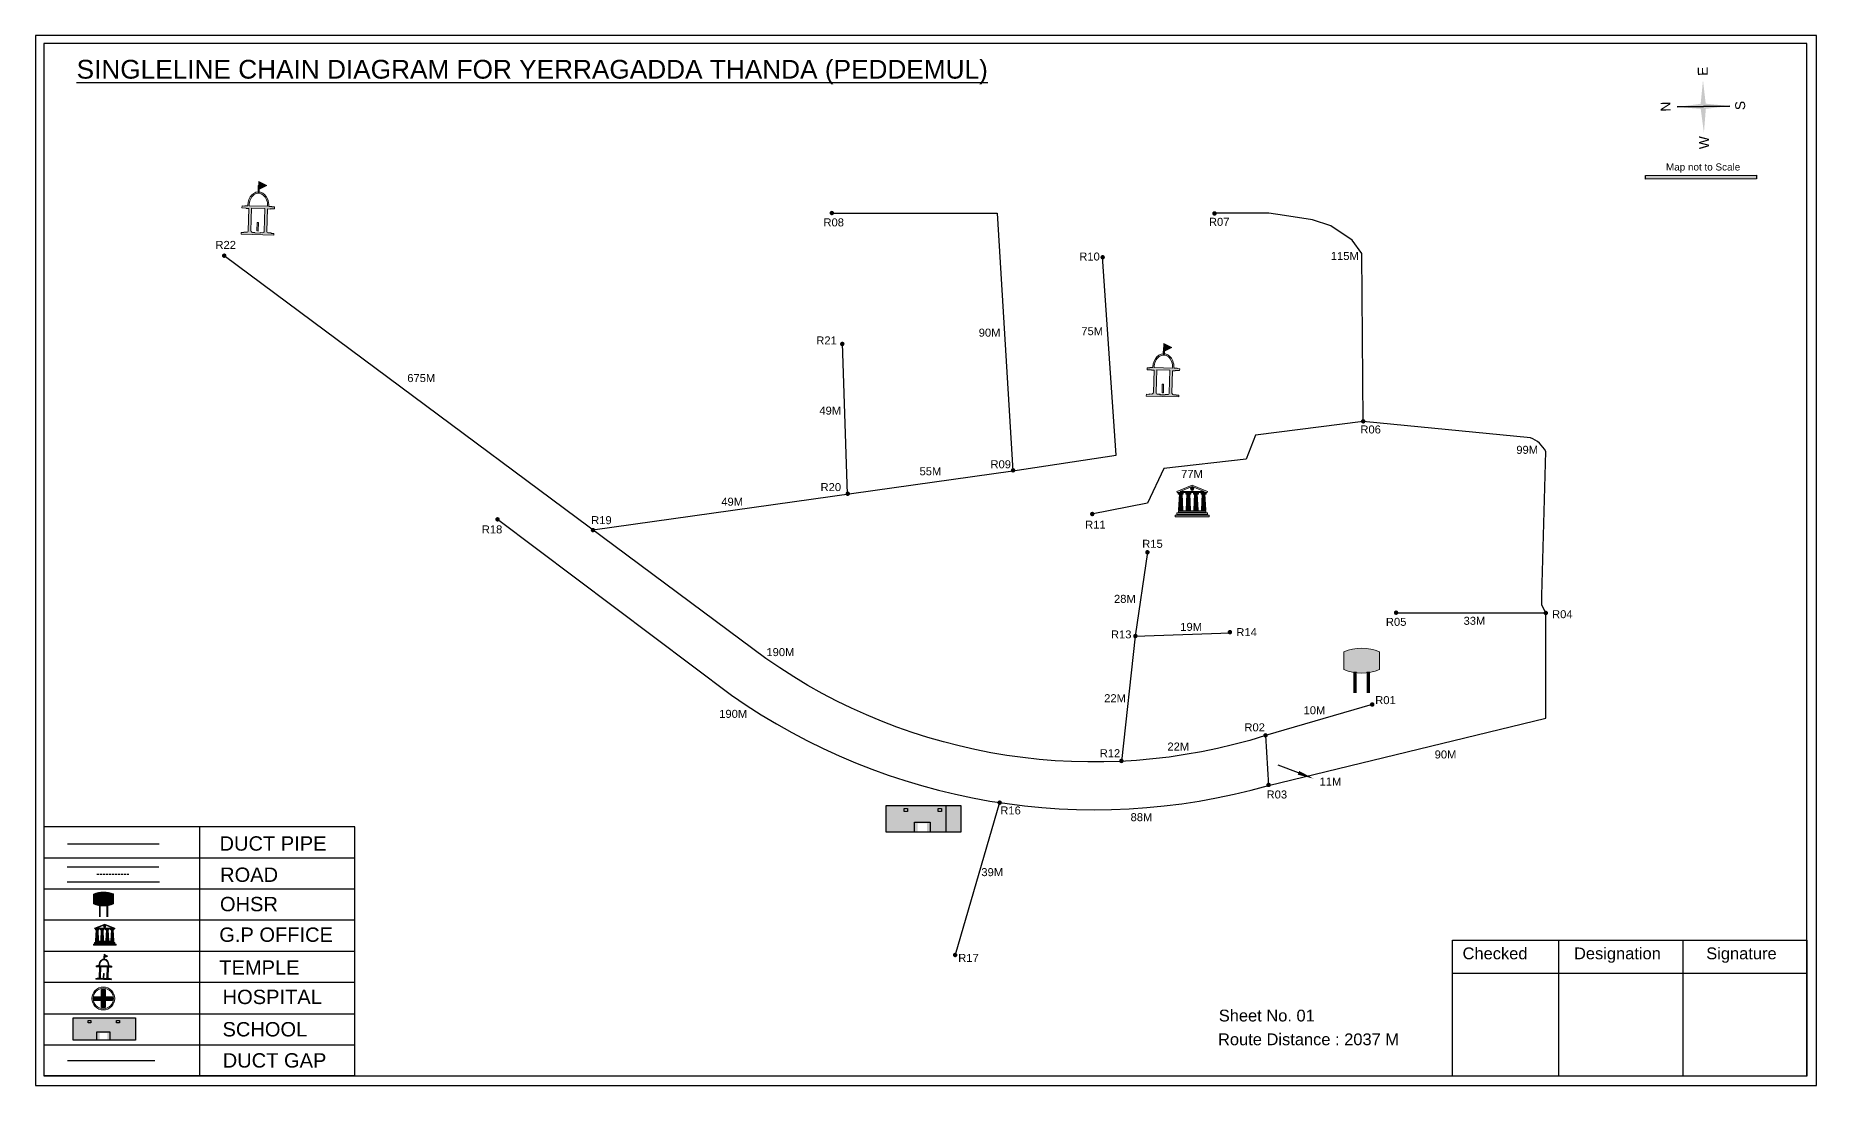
# Model space of a CAD drawing. Header units: inches. Extents: x 105 to 4124, y -559 to 3229.
# Drawn here: x 105 to 995, y 1856 to 2381 of the extents above; entities that cross this region are included whole.
import ezdxf

# ---------------------------------------------------------------- set-up
doc = ezdxf.new("R2010")
doc.units = ezdxf.units.IN
doc.header["$MEASUREMENT"] = 0
doc.linetypes.add('DASHEDX2', pattern=[1.5, 1, -0.5])
doc.layers.add('LANDMARK', color=7, linetype='Continuous')
doc.layers.add('OHT', color=7, linetype='Continuous')
doc.styles.get("Standard").update_dxf_attribs({"font": 'arial.ttf'})

# ---------------------------------------------------------------- blocks, each defined once
blk = doc.blocks.new('OHT')
at = {"linetype": 'Continuous', "lineweight": 0, "true_color": 0x0ffffc}
blk.add_hatch(color=4, dxfattribs=at).paths.add_polyline_path([(0.012, 1), (0, 1, 0.101323), (-0.4, 0.916), (-0.4, 0.525, 0.194075), (0.399, 0.521), (0.399, 0.921, 0.097877)])
at = {"color": 4, "linetype": 'Continuous', "lineweight": 0, "true_color": 0x0ffffc, "flags": 128}
for points in [[(-0.4, 0.525), (-0.4, 0.916)], [(0.399, 0.521), (0.399, 0.921)]]:
    blk.add_lwpolyline(points, dxfattribs=at)
at = {"color": 4, "linetype": 'Continuous', "lineweight": 0, "true_color": 0x0ffffc, "const_width": 0.075, "flags": 128}
for points in [[(-0.15, 0), (-0.15, 0.475)], [(0.15, 0), (0.15, 0.473)]]:
    blk.add_lwpolyline(points, dxfattribs=at)
at = {"color": 4, "linetype": 'Continuous', "lineweight": 0, "true_color": 0x0ffffc}
for centre, radius, start, end in [((0.006, -0.019), 1.019, 67.3109, 113.4711), ((0.004, 1.513), 1.068, 247.7682, 291.7007)]:
    blk.add_arc(centre, radius, start, end, dxfattribs=at)
blk = doc.blocks.new('Government_Office')
at = {"linetype": 'Continuous', "lineweight": 0, "true_color": 0xff0000}
h = blk.add_hatch(color=1, dxfattribs=at)
h.paths.add_polyline_path([(0.44, 0.72), (0.45, 0.75), (0, 0.93), (-0.45, 0.75), (-0.44, 0.72)])
h.paths.add_polyline_path([(0.355, 0.75), (-0.355, 0.75), (0, 0.9)], flags=16)
h.paths.add_polyline_path([(0, 0.778, -1), (0, 0.872, -1)], flags=0)
h = blk.add_hatch(color=1, dxfattribs=at)
edge = h.paths.add_edge_path()
edge.add_line((-0.27, 0.195), (-0.295, 0.675))
edge.add_line((-0.295, 0.675), (-0.29, 0.675))
edge.add_arc((-0.278, 0.688), 0.0176, 225.304, 441.5659)
edge.add_line((-0.275, 0.705), (-0.395, 0.705))
edge.add_arc((-0.392, 0.688), 0.0176, 98.4341, 314.696)
edge.add_line((-0.38, 0.675), (-0.375, 0.675))
edge.add_line((-0.375, 0.675), (-0.4, 0.195))
edge.add_line((-0.4, 0.195), (-0.27, 0.195))
h = blk.add_hatch(color=1, dxfattribs=at)
edge = h.paths.add_edge_path()
edge.add_line((-0.047, 0.195), (-0.072, 0.675))
edge.add_line((-0.072, 0.675), (-0.067, 0.675))
edge.add_arc((-0.054, 0.688), 0.0176, 225.304, 441.5659)
edge.add_line((-0.052, 0.705), (-0.172, 0.705))
edge.add_arc((-0.169, 0.688), 0.0176, 98.4341, 314.696)
edge.add_line((-0.157, 0.675), (-0.152, 0.675))
edge.add_line((-0.152, 0.675), (-0.177, 0.195))
edge.add_line((-0.177, 0.195), (-0.047, 0.195))
h = blk.add_hatch(color=1, dxfattribs=at)
edge = h.paths.add_edge_path()
edge.add_arc((0, 0.825), 0.0467, 90, 270)
edge.add_arc((0, 0.825), 0.0467, 270, 450)
h = blk.add_hatch(color=1, dxfattribs=at)
edge = h.paths.add_edge_path()
edge.add_line((0.177, 0.195), (0.152, 0.675))
edge.add_line((0.152, 0.675), (0.157, 0.675))
edge.add_arc((0.169, 0.688), 0.0176, 225.304, 441.5659)
edge.add_line((0.172, 0.705), (0.052, 0.705))
edge.add_arc((0.054, 0.688), 0.0176, 98.4341, 314.696)
edge.add_line((0.067, 0.675), (0.072, 0.675))
edge.add_line((0.072, 0.675), (0.047, 0.195))
edge.add_line((0.047, 0.195), (0.177, 0.195))
h = blk.add_hatch(color=1, dxfattribs=at)
edge = h.paths.add_edge_path()
edge.add_line((0.4, 0.195), (0.375, 0.675))
edge.add_line((0.375, 0.675), (0.38, 0.675))
edge.add_arc((0.392, 0.688), 0.0176, 225.304, 441.5659)
edge.add_line((0.395, 0.705), (0.275, 0.705))
edge.add_arc((0.278, 0.688), 0.0176, 98.4341, 314.696)
edge.add_line((0.29, 0.675), (0.295, 0.675))
edge.add_line((0.295, 0.675), (0.27, 0.195))
edge.add_line((0.27, 0.195), (0.4, 0.195))
for points in [[(-0.5, 0.05), (0.5, 0.05), (0.5, 0), (-0.5, 0)], [(-0.45, 0.075), (-0.45, 0.12), (0.45, 0.12), (0.45, 0.075)], [(-0.4, 0.14), (-0.4, 0.18), (0.4, 0.18), (0.4, 0.14)]]:
    blk.add_hatch(color=1, dxfattribs=at).paths.add_polyline_path(points)
at = {"color": 1, "linetype": 'Continuous', "lineweight": 0, "true_color": 0xff0000, "flags": 128}
for points in [[(-0.45, 0.75), (-0.44, 0.72), (0.44, 0.72), (0.45, 0.75), (0, 0.93)], [(-0.355, 0.75), (0.355, 0.75), (0, 0.9)], [(-0.5, 0.05), (0.5, 0.05), (0.5, 0), (-0.5, 0)], [(-0.45, 0.075), (-0.45, 0.12), (0.45, 0.12), (0.45, 0.075)], [(-0.4, 0.14), (-0.4, 0.18), (0.4, 0.18), (0.4, 0.14)]]:
    blk.add_lwpolyline(points, close=True, dxfattribs=at)
for points in [[(-0.27, 0.195), (-0.295, 0.675), (-0.29, 0.675, 1.379694), (-0.275, 0.705), (-0.395, 0.705, 1.379694), (-0.38, 0.675), (-0.375, 0.675), (-0.4, 0.195)], [(-0.047, 0.195), (-0.072, 0.675), (-0.067, 0.675, 1.379694), (-0.052, 0.705), (-0.172, 0.705, 1.379694), (-0.157, 0.675), (-0.152, 0.675), (-0.177, 0.195)], [(0, 0.872, 1), (0, 0.778, 1)], [(0.177, 0.195), (0.152, 0.675), (0.157, 0.675, 1.379694), (0.172, 0.705), (0.052, 0.705, 1.379694), (0.067, 0.675), (0.072, 0.675), (0.047, 0.195)], [(0.4, 0.195), (0.375, 0.675), (0.38, 0.675, 1.379694), (0.395, 0.705), (0.275, 0.705, 1.379694), (0.29, 0.675), (0.295, 0.675), (0.27, 0.195)]]:
    blk.add_lwpolyline(points, format="xyb", close=True, dxfattribs=at)
blk = doc.blocks.new('Temple')
at = {"linetype": 'Continuous', "lineweight": 0, "true_color": 0xff0000}
h = blk.add_hatch(color=1, dxfattribs=at)
edge = h.paths.add_edge_path()
edge.add_line((0.175, 0.49), (0.225, 0.49))
edge.add_line((0.225, 0.49), (0.225, 0.497))
edge.add_line((0.225, 0.497), (0.307, 0.497))
edge.add_line((0.307, 0.497), (0.307, 0.533))
edge.add_line((0.307, 0.533), (0.257, 0.533))
edge.add_line((0.257, 0.533), (0.257, 0.54))
edge.add_line((0.257, 0.54), (0.2, 0.54))
edge.add_spline(control_points=[(0.2, 0.54), (0.2, 0.589), (0.19, 0.638), (0.142, 0.743), (0.092, 0.79), (0.027, 0.805), (0.02, 0.806), (0.012, 0.806)], knot_values=[4.712389, 4.712389, 4.712389, 4.712389, 5.278166, 5.278166, 6.117402, 6.117402, 6.223801, 6.223801, 6.223801, 6.223801], degree=3, periodic=0)
edge.add_line((0.012, 0.806), (0.012, 0.79))
edge.add_line((0.012, 0.79), (-0.012, 0.79))
edge.add_line((-0.012, 0.79), (-0.012, 0.806))
edge.add_spline(control_points=[(-0.012, 0.806), (-0.055, 0.802), (-0.096, 0.781), (-0.171, 0.699), (-0.197, 0.628), (-0.2, 0.55), (-0.2, 0.545), (-0.2, 0.54)], knot_values=[6.343965, 6.343965, 6.343965, 6.343965, 6.956638, 6.956638, 7.795874, 7.795874, 7.853982, 7.853982, 7.853982, 7.853982], degree=3, periodic=0)
edge.add_line((-0.2, 0.54), (-0.257, 0.54))
edge.add_line((-0.257, 0.54), (-0.257, 0.533))
edge.add_line((-0.257, 0.533), (-0.307, 0.533))
edge.add_line((-0.307, 0.533), (-0.307, 0.497))
edge.add_line((-0.307, 0.497), (-0.225, 0.497))
edge.add_line((-0.225, 0.497), (-0.225, 0.49))
edge.add_line((-0.225, 0.49), (-0.175, 0.49))
edge.add_line((-0.175, 0.49), (-0.175, 0.07))
edge.add_arc((-0.205, 0.07), 0.03, -90, 0, ccw=False)
edge.add_line((-0.205, 0.04), (-0.257, 0.04))
edge.add_line((-0.257, 0.04), (-0.257, 0.033))
edge.add_line((-0.257, 0.033), (-0.307, 0.033))
edge.add_line((-0.307, 0.033), (-0.307, 0))
edge.add_line((-0.307, 0), (0.307, 0))
edge.add_line((0.307, 0), (0.307, 0.033))
edge.add_line((0.307, 0.033), (0.257, 0.033))
edge.add_line((0.257, 0.033), (0.257, 0.04))
edge.add_line((0.257, 0.04), (0.205, 0.04))
edge.add_arc((0.205, 0.07), 0.03, 180, 270, ccw=False)
edge.add_line((0.175, 0.07), (0.175, 0.49))
h.paths.add_polyline_path([(0.125, 0.07, -0.414214), (0.095, 0.04), (0.05, 0.04), (0.05, 0.033), (-0.05, 0.033), (-0.05, 0.04), (-0.095, 0.04, -0.414214), (-0.125, 0.07), (-0.125, 0.497), (0.125, 0.497)], flags=16)
edge = h.paths.add_edge_path(flags=16)
edge.add_ellipse((0, 0.54), major_axis=(0, 0.242), ratio=0.722808, start_angle=270, end_angle=450, ccw=False)
edge.add_line((0.175, 0.54), (-0.175, 0.54))
h.paths.add_polyline_path([(0.012, 0.23), (0.012, 0.07), (-0.012, 0.07), (-0.012, 0.23)], flags=0)
h = blk.add_hatch(color=1, dxfattribs=at)
edge = h.paths.add_edge_path()
edge.add_line((0.012, 0.857), (0, 0.85))
edge.add_line((0, 0.85), (-0.003, 0.925))
edge.add_line((-0.003, 0.925), (-0.012, 0.925))
edge.add_line((-0.012, 0.925), (-0.012, 0.806))
edge.add_spline(control_points=[(-0.012, 0.806), (-0.004, 0.807), (0.004, 0.807), (0.012, 0.806)], knot_values=[6.223801, 6.223801, 6.223801, 6.223801, 6.343965, 6.343965, 6.343965, 6.343965], degree=3, periodic=0)
edge.add_line((0.012, 0.806), (0.012, 0.857))
h = blk.add_hatch(color=1, dxfattribs=at)
edge = h.paths.add_edge_path()
edge.add_line((0.012, 0.79), (0.012, 0.806))
edge.add_spline(control_points=[(0.012, 0.806), (0.004, 0.807), (-0.004, 0.807), (-0.012, 0.806)], knot_values=[6.223801, 6.223801, 6.223801, 6.223801, 6.343965, 6.343965, 6.343965, 6.343965], degree=3, periodic=0)
edge.add_line((-0.012, 0.806), (-0.012, 0.79))
edge.add_line((-0.012, 0.79), (0.012, 0.79))
at = {"linetype": 'Continuous', "lineweight": 0, "true_color": 0xe66000}
blk.add_hatch(color=32, dxfattribs=at).paths.add_polyline_path([(-0.006, 1), (0.147, 0.931), (0, 0.85)])
at = {"color": 1, "linetype": 'Continuous', "lineweight": 0, "true_color": 0xff0000, "flags": 128}
for points in [[(0.012, 0.925), (-0.012, 0.925), (-0.012, 0.79), (0.012, 0.79)], [(0.012, 0.23), (-0.012, 0.23), (-0.012, 0.07), (0.012, 0.07)]]:
    blk.add_lwpolyline(points, close=True, dxfattribs=at)
at = {"color": 32, "linetype": 'Continuous', "lineweight": 0, "true_color": 0xe66000, "flags": 128}
blk.add_lwpolyline([(-0.006, 1), (0.147, 0.931), (0, 0.85), (-0.006, 1)], dxfattribs=at)
at = {"color": 1, "linetype": 'Continuous', "lineweight": 0, "true_color": 0xff0000, "flags": 128}
blk.add_lwpolyline([(0.2, 0.54), (0.257, 0.54), (0.257, 0.533), (0.307, 0.533), (0.307, 0.497), (0.225, 0.497), (0.225, 0.49), (0.175, 0.49), (0.175, 0.07, 0.414214), (0.205, 0.04), (0.257, 0.04), (0.257, 0.033), (0.307, 0.033), (0.307, 0), (-0.307, 0), (-0.307, 0.033), (-0.257, 0.033), (-0.257, 0.04), (-0.205, 0.04, 0.414214), (-0.175, 0.07), (-0.175, 0.49), (-0.225, 0.49), (-0.225, 0.497), (-0.307, 0.497), (-0.307, 0.533), (-0.257, 0.533), (-0.257, 0.54), (-0.2, 0.54)], format="xyb", dxfattribs=at)
blk.add_lwpolyline([(-0.175, 0.54), (0.175, 0.54)], dxfattribs=at)
blk.add_lwpolyline([(0.125, 0.497), (0.125, 0.07, -0.414214), (0.095, 0.04), (0.05, 0.04), (0.05, 0.033), (-0.05, 0.033), (-0.05, 0.04), (-0.095, 0.04, -0.414214), (-0.125, 0.07), (-0.125, 0.497)], format="xyb", close=True, dxfattribs=at)
at = {"color": 1, "linetype": 'Continuous', "lineweight": 0, "true_color": 0xff0000}
blk.add_ellipse((0, 0.54), major_axis=(0, 0.242), ratio=0.722808, start_param=4.712389, end_param=7.853982, dxfattribs=at)
blk.add_open_spline([(0.2, 0.54), (0.2, 0.589), (0.19, 0.638), (0.142, 0.743), (0.092, 0.79), (-0.023, 0.816), (-0.085, 0.794), (-0.171, 0.699), (-0.197, 0.628), (-0.2, 0.55), (-0.2, 0.545), (-0.2, 0.54)], degree=3, knots=[4.712389, 4.712389, 4.712389, 4.712389, 5.278166, 5.278166, 6.117402, 6.117402, 6.956638, 6.956638, 7.795874, 7.795874, 7.853982, 7.853982, 7.853982, 7.853982], dxfattribs=at)
blk = doc.blocks.new('*U11')
at = {"color": 0, "linetype": 'DASHEDX2', "transparency": 16777216}
blk.add_line((-8.22, 0), (8.01, 0), dxfattribs=at)
blk = doc.blocks.new('Hospital')
at = {"linetype": 'Continuous', "lineweight": 0, "true_color": 0x000000}
h = blk.add_hatch(color=18, dxfattribs=at)
h.paths.add_polyline_path([(-0.5, 0, 1), (0.5, 0, 1)])
h.paths.add_polyline_path([(0.446, 0, -1), (-0.446, 0, -1)], flags=16)
at = {"linetype": 'Continuous', "true_color": 0xff0000}
blk.add_hatch(color=1, dxfattribs=at).paths.add_polyline_path([(-0.394, 0.08), (-0.08, 0.08), (-0.08, 0.394), (0.08, 0.394), (0.08, 0.08), (0.394, 0.08), (0.394, -0.08), (0.08, -0.08), (0.08, -0.394), (-0.08, -0.394), (-0.08, -0.08), (-0.394, -0.08)])
at = {"color": 1, "linetype": 'Continuous', "true_color": 0xff0000, "flags": 128}
blk.add_lwpolyline([(-0.394, 0.08), (-0.08, 0.08), (-0.08, 0.394), (0.08, 0.394), (0.08, 0.08), (0.394, 0.08), (0.394, -0.08), (0.08, -0.08), (0.08, -0.394), (-0.08, -0.394), (-0.08, -0.08), (-0.394, -0.08)], close=True, dxfattribs=at)
at = {"color": 18, "linetype": 'Continuous', "lineweight": 0, "true_color": 0x000000}
for radius in [0.5, 0.446]:
    blk.add_circle((0, 0), radius, dxfattribs=at)

msp = doc.modelspace()

# ---------------------------------------------------------------- hatches: boundary and pattern name
at = {"true_color": 0x0093dd}
h = msp.add_hatch(color=142, dxfattribs=at)
h.dxf.hatch_style = 1
h.paths.add_polyline_path([(909.96, 2310.68), (909.97, 2308.84), (965.47, 2308.96), (965.47, 2310.81)])
at = {"ltscale": 0.5}
h = msp.add_hatch(color=5, dxfattribs=at)
h.dxf.hatch_style = 1
h.paths.add_polyline_path([(504.32, 2291.93, 1), (502.08, 2291.93, 1)])
h = msp.add_hatch(color=5, dxfattribs=at)
h.dxf.hatch_style = 1
h.paths.add_polyline_path([(695.59, 2291.72, 1), (693.34, 2291.72, 1)])
h = msp.add_hatch(color=5, dxfattribs=at)
h.dxf.hatch_style = 1
h.paths.add_polyline_path([(200.59, 2270.62, 1), (198.35, 2270.62, 1)])
h = msp.add_hatch(color=5, dxfattribs=at)
h.dxf.hatch_style = 1
h.paths.add_polyline_path([(639.69, 2269.83, 1), (637.45, 2269.83, 1)])
h = msp.add_hatch(color=5, dxfattribs=at)
h.dxf.hatch_style = 1
h.paths.add_polyline_path([(509.54, 2226.51, 1), (507.29, 2226.51, 1)])
h = msp.add_hatch(color=5, dxfattribs=at)
h.dxf.hatch_style = 1
h.paths.add_polyline_path([(769.94, 2187.86, 1), (767.7, 2187.86, 1)])
h = msp.add_hatch(color=5, dxfattribs=at)
h.dxf.hatch_style = 1
h.paths.add_polyline_path([(594.9, 2163.36, 1), (592.66, 2163.36, 1)])
h = msp.add_hatch(color=5, dxfattribs=at)
h.dxf.hatch_style = 1
h.paths.add_polyline_path([(512.27, 2151.68, 1), (510.03, 2151.68, 1)])
h = msp.add_hatch(color=5, dxfattribs=at)
h.dxf.hatch_style = 1
h.paths.add_polyline_path([(337.23, 2138.88, 1), (334.98, 2138.88, 1)])
h = msp.add_hatch(color=5, dxfattribs=at)
h.dxf.hatch_style = 1
h.paths.add_polyline_path([(634.49, 2141.54, 1), (632.25, 2141.54, 1)])
h = msp.add_hatch(color=5, dxfattribs=at)
h.dxf.hatch_style = 1
h.paths.add_polyline_path([(384.91, 2133.51, 1), (382.67, 2133.51, 1)])
h = msp.add_hatch(color=5, dxfattribs=at)
h.dxf.hatch_style = 1
h.paths.add_polyline_path([(662.07, 2122.42, 1), (659.82, 2122.42, 1)])
h = msp.add_hatch(color=5, dxfattribs=at)
h.dxf.hatch_style = 1
h.paths.add_polyline_path([(786.36, 2092.24, 1), (784.12, 2092.24, 1)])
h = msp.add_hatch(color=5, dxfattribs=at)
h.dxf.hatch_style = 1
h.paths.add_polyline_path([(861.21, 2092.09, 1), (858.97, 2092.09, 1)])
h = msp.add_hatch(color=5, dxfattribs=at)
h.dxf.hatch_style = 1
h.paths.add_polyline_path([(703.3, 2082.5, 1), (701.06, 2082.5, 1)])
h = msp.add_hatch(color=5, dxfattribs=at)
h.dxf.hatch_style = 1
h.paths.add_polyline_path([(656.06, 2080.56, 1), (653.81, 2080.56, 1)])
h = msp.add_hatch(color=5, dxfattribs=at)
h.dxf.hatch_style = 1
h.paths.add_polyline_path([(774.43, 2046.37, 1), (772.19, 2046.37, 1)])
h = msp.add_hatch(color=5, dxfattribs=at)
h.dxf.hatch_style = 1
h.paths.add_polyline_path([(721.11, 2030.94, 1), (718.87, 2030.94, 1)])
h = msp.add_hatch(color=5, dxfattribs=at)
h.dxf.hatch_style = 1
h.paths.add_polyline_path([(649.07, 2018.17, 1), (646.82, 2018.17, 1)])
h = msp.add_hatch(color=5, dxfattribs=at)
h.dxf.hatch_style = 1
h.paths.add_polyline_path([(722.64, 2006.19, 1), (720.39, 2006.19, 1)])
at = {"true_color": 0xc8c92d}
h = msp.add_hatch(color=52, dxfattribs=at)
h.dxf.hatch_style = 1
h.paths.add_polyline_path([(537.76, 1995.89), (530.36, 1995.89), (530.36, 1982.58), (537.76, 1982.58)])
h.paths.add_polyline_path([(567.58, 1995.89), (560.18, 1995.89), (560.18, 1982.58), (567.58, 1982.58)])
at = {"true_color": 0x000000}
h = msp.add_hatch(color=18, dxfattribs=at)
h.dxf.hatch_style = 1
h.paths.add_polyline_path([(560.18, 1995.89), (537.76, 1995.89), (537.76, 1982.58), (546.18, 1982.58), (546.18, 1986.94), (550.8, 1986.94), (550.8, 1982.58), (560.18, 1982.58)])
h.paths.add_polyline_path([(540.96, 1992.92), (539.32, 1992.92), (539.32, 1994.44), (540.96, 1994.44)], flags=16)
h.paths.add_polyline_path([(556.42, 1992.92), (556.42, 1994.44), (558.06, 1994.44), (558.06, 1992.92)], flags=16)
at = {"ltscale": 0.5}
h = msp.add_hatch(color=5, dxfattribs=at)
h.dxf.hatch_style = 1
h.paths.add_polyline_path([(588.2, 1997.32, 1), (585.96, 1997.32, 1)])
h = msp.add_hatch(color=5, dxfattribs=at)
h.dxf.hatch_style = 1
h.paths.add_polyline_path([(565.96, 1921.21, 1), (563.71, 1921.21, 1)])
at = {"true_color": 0xc8c92d}
h = msp.add_hatch(color=52, dxfattribs=at)
h.dxf.hatch_style = 1
h.paths.add_polyline_path([(130.16, 1889.75), (123.99, 1889.75), (123.99, 1878.66), (130.16, 1878.66)])
h.paths.add_polyline_path([(155, 1889.75), (148.84, 1889.75), (148.84, 1878.66), (155, 1878.66)])
at = {"true_color": 0x293189}
h = msp.add_hatch(color=177, dxfattribs=at)
h.dxf.hatch_style = 1
h.paths.add_polyline_path([(148.84, 1889.75), (130.16, 1889.75), (130.16, 1878.66), (137.17, 1878.66), (137.17, 1882.29), (141.02, 1882.29), (141.02, 1878.66), (148.84, 1878.66)])
h.paths.add_polyline_path([(132.82, 1887.28), (131.45, 1887.28), (131.45, 1888.54), (132.82, 1888.54)], flags=16)
h.paths.add_polyline_path([(145.7, 1887.28), (145.7, 1888.54), (147.07, 1888.54), (147.07, 1887.28)], flags=16)

# ---------------------------------------------------------------- linework, layer by layer
for p, q in [((952.03, 2345.39), (925.74, 2344.93)), ((925.74, 2344.93), (952.03, 2345.39)), ((952.03, 2345.39), (925.74, 2344.93)), ((938.91, 2345.16), (952.03, 2345.39)), ((736.44, 2012.22), (726.34, 2016.08)), ((560.18, 1995.89), (560.18, 1982.58)), ((109.31, 1985.19), (109.31, 1861.97)), ((187.08, 1985.19), (187.08, 1860.76)), ((264.84, 1969.63), (109.31, 1969.63)), ((120.96, 1965.34), (166.85, 1965.34)), ((264.84, 1954.08), (109.31, 1954.08)), ((120.96, 1957.82), (167.09, 1957.82)), ((264.84, 1938.53), (109.31, 1938.53)), ((264.84, 1922.97), (109.31, 1922.97)), ((264.84, 1907.42), (109.31, 1907.42)), ((109.31, 1891.87), (264.84, 1891.87)), ((109.31, 1876.32), (264.84, 1876.32)), ((109.3, 1861.74), (109.3, 1860.78)), ((109.31, 1861.97), (109.31, 1860.76)), ((264.84, 1860.76), (109.31, 1860.76))]:
    msp.add_line(p, q)
at = {"color": 1}
msp.add_line((925.74, 2344.93), (938.9, 2345.16), dxfattribs=at)
at = {"color": 5}
for p, q in [((704.59, 2291.83), (694.3, 2291.83)), ((721.62, 2291.83), (704.59, 2291.83)), ((729.46, 2290.63), (721.62, 2291.83)), ((743.4, 2288.49), (729.46, 2290.63)), ((752.65, 2285.47), (743.4, 2288.49)), ((763.25, 2278.3), (752.65, 2285.47)), ((768.17, 2271.67), (763.25, 2278.3)), ((768.79, 2187.72), (768.17, 2271.67)), ((508.3, 2226.93), (510.94, 2151.46)), ((714.93, 2180.87), (710.26, 2169)), ((768.79, 2187.72), (714.93, 2180.87)), ((383.75, 2133.57), (593.74, 2163.1)), ((669.08, 2164.34), (661.02, 2146.96)), ((710.26, 2169), (669.08, 2164.34)), ((661.02, 2146.96), (633, 2141.44)), ((860.13, 2092.02), (785.18, 2092.02)), ((860.13, 2039.6), (860.13, 2092.02)), ((654.82, 2080.52), (702.42, 2082.17)), ((721.5, 2005.91), (860.13, 2039.6)), ((720.04, 2030.84), (721.5, 2005.91)), ((586.96, 1997.38), (564.85, 1921.35))]:
    msp.add_line(p, q, dxfattribs=at)
at = {"color": 242, "true_color": 0xcd2027}
for p, q in [((866.37, 1928.61), (866.37, 1860.72)), ((928.57, 1928.61), (928.57, 1860.72)), ((813.41, 1912.16), (990.63, 1912.16))]:
    msp.add_line(p, q, dxfattribs=at)
for points in [[(105.19, 2380.56), (105.19, 1856.07), (995.34, 1856.07), (995.34, 2380.56)], [(109.3, 2376.55), (109.3, 1860.78), (990.63, 1860.78), (990.63, 2376.55)], [(567.66, 1995.89), (567.66, 1982.58), (530.36, 1982.58), (530.36, 1995.89)], [(540.96, 1994.44), (540.96, 1992.92), (539.32, 1992.92), (539.32, 1994.44)], [(556.42, 1992.92), (556.42, 1994.44), (558.06, 1994.44), (558.06, 1992.92)], [(155.07, 1889.75), (155.07, 1878.66), (123.99, 1878.66), (123.99, 1889.75)], [(132.82, 1888.54), (132.82, 1887.28), (131.45, 1887.28), (131.45, 1888.54)], [(145.7, 1887.28), (145.7, 1888.54), (147.07, 1888.54), (147.07, 1887.28)]]:
    msp.add_lwpolyline(points, close=True)
at = {"color": 142, "true_color": 0x0093dd}
msp.add_lwpolyline([(965.48, 2308.96), (909.97, 2308.84), (909.96, 2310.68), (965.47, 2310.81), (965.47, 2308.96)], dxfattribs=at)
at = {"color": 5}
for points in [[(503.1, 2291.83), (585.79, 2291.83), (593.74, 2163.1)], [(593.74, 2163.1), (645.3, 2170.88), (638.56, 2270.05)], [(661.02, 2122.56), (654.82, 2080.52), (647.94, 2017.96)]]:
    msp.add_lwpolyline(points, dxfattribs=at)
for points in [[(773.25, 2046.37), (720.04, 2030.84, -0.233091), (470.28, 2069.28), (199.36, 2270.58)], [(860.13, 2092.02), (858.02, 2096.2), (858.14, 2100.77), (860.07, 2172.72, 0.185242), (852.41, 2179.62), (768.79, 2187.72)], [(336.02, 2139.02), (452.98, 2051.03, 0.225852), (721.5, 2005.91)]]:
    msp.add_lwpolyline(points, format="xyb", dxfattribs=at)
for points in [[(264.84, 1860.76), (264.84, 1985.19), (109.31, 1985.19)], [(544.58, 1982.58), (544.58, 1987.5), (552.41, 1987.5), (552.41, 1982.58)], [(135.83, 1878.66), (135.83, 1882.76), (142.36, 1882.76), (142.36, 1878.66)]]:
    msp.add_lwpolyline(points)
at = {"color": 242, "true_color": 0xcd2027}
msp.add_lwpolyline([(990.63, 1860.72), (813.41, 1860.72), (813.41, 1928.61), (990.63, 1928.61)], close=True, dxfattribs=at)
for points in [[(940.18, 2345.19), (937.36, 2345.14), (938.65, 2358.3)], [(940.18, 2345.19), (937.36, 2345.14), (938.65, 2358.3)], [(940.18, 2345.19), (937.36, 2345.14), (939.11, 2332.01)], [(940.18, 2345.19), (937.36, 2345.14), (939.11, 2332.01)], [(938.92, 2343.86), (938.87, 2346.68), (952.03, 2345.39)], [(938.92, 2343.86), (938.87, 2346.68), (952.03, 2345.39)], [(736.8, 2013.15), (736.09, 2011.29), (744.12, 2009.28)]]:
    msp.add_solid(points)
at = {"color": 1}
msp.add_solid([(938.92, 2343.86), (938.87, 2346.68), (925.74, 2344.93)], dxfattribs=at)
msp.add_solid([(938.92, 2343.86), (938.87, 2346.68), (925.74, 2344.93)], dxfattribs=at)
at = {"layer": 'OHT', "color": 5}
msp.add_line((121.13, 1976.72), (167.02, 1976.72), dxfattribs=at)
at = {"layer": 'OHT', "color": 1}
msp.add_line((121.13, 1868.54), (164.73, 1868.54), dxfattribs=at)

# ---------------------------------------------------------------- block references
at = {"linetype": 'DASHEDX2'}
msp.add_blockref('*U11', (143.97, 1961.58), dxfattribs=at)
at = {"layer": 'LANDMARK', "rotation": 358.3713438591284}
for p, xscale, yscale, zscale in [((216.1, 2281.1), 26.51150325031576, 26.51150325031576, 26.51150325031576), ((668.53, 2200.26), 26.51150325031576, 26.51150325031576, 26.51150325031576), ((139.16, 1908.99), 12.62452535729322, 12.62452535729322, 12.62452535729322)]:
    msp.add_blockref('Temple', p, dxfattribs=dict(at, xscale=xscale, yscale=yscale, zscale=zscale))
at = {"layer": 'LANDMARK'}
for name, p, xscale, yscale, zscale in [('Government_Office', (683.31, 2140.08), 16.98172159870703, 16.98172159870703, 16.98172159870703), ('Government_Office', (139.73, 1926.12), 11.32114773247135, 11.32114773247135, 11.32114773247135), ('Hospital', (139.04, 1899.46), 11.41772014427468, 11.41772014427468, 11.41772014427468)]:
    msp.add_blockref(name, p, dxfattribs=dict(at, xscale=xscale, yscale=yscale, zscale=zscale))
at = {"layer": 'OHT'}
for p, xscale, yscale, zscale in [((768.03, 2052.11), 22.41341502807723, 22.41341502807723, 22.41341502807723), ((139.13, 1940.22), 12.45189723782068, 12.45189723782068, 12.45189723782068)]:
    msp.add_blockref('OHT', p, dxfattribs=dict(at, xscale=xscale, yscale=yscale, zscale=zscale))

# ---------------------------------------------------------------- texts
at = {"color": 242, "true_color": 0xcd2027}
msp.add_text('%%USINGLELINE CHAIN DIAGRAM FOR YERRAGADDA THANDA (PEDDEMUL)', height=9.375, dxfattribs=at).set_placement((125.69, 2359.08))
for s, p in [('E', (941.05, 2360.48)), ('N', (922.47, 2342.63)), ('S', (959.76, 2343.37)), ('W', (941.7, 2323.88))]:
    msp.add_text(s, height=4.95, rotation=91.00631).set_placement(p)
for s, height, p in [('Map not to Scale', 3.5424, (920.14, 2313.18)), ('R08', 4, (499.01, 2285.25)), ('R07', 4, (691.7, 2285.53)), ('R22', 4, (195.09, 2274)), ('R10', 4, (626.89, 2268.2)), ('115M', 4, (752.61, 2268.47)), ('75M', 4, (627.89, 2230.89)), ('R21', 4, (495.42, 2226.28)), ('90M', 4, (576.62, 2230.16)), ('675M', 4, (290.97, 2207.47)), ('49M', 4, (496.96, 2191.2)), ('R06', 4, (767.39, 2181.79)), ('99M', 4, (845.34, 2171.62)), ('55M', 4, (547.04, 2160.89)), ('R09', 4, (582.5, 2164.4)), ('77M', 4, (677.8, 2159.6)), ('R20', 4, (497.56, 2153)), ('49M', 4, (447.94, 2145.69)), ('R19', 4, (382.89, 2136.47)), ('R11', 4, (629.79, 2134.21)), ('R18', 4, (328.22, 2131.85)), ('R15', 4, (658.35, 2124.65)), ('28M', 4, (644.25, 2097.15)), ('R04', 4, (863.21, 2089.48)), ('R13', 4, (642.71, 2079.39)), ('19M', 4, (677.37, 2083.17)), ('R14', 4, (705.39, 2080.51)), ('R05', 4, (780.15, 2085.66)), ('33M', 4, (818.97, 2086.19)), ('190M', 4, (470.48, 2070.54)), ('22M', 4, (639.34, 2047.51)), ('R01', 4, (774.82, 2046.55)), ('190M', 4, (446.9, 2039.7)), ('10M', 4, (739, 2041.49)), ('R02', 4, (709.42, 2032.97)), ('R12', 4, (637.09, 2020.04)), ('22M', 4, (670.95, 2023.36)), ('90M', 4, (804.51, 2019.41)), ('R03', 4, (720.51, 1999.41)), ('11M', 4, (747, 2005.86)), ('R16', 4, (587.4, 1991.45)), ('88M', 4, (652.52, 1988.07)), ('DUCT PIPE', 7.178, (197.12, 1973.34)), ('ROAD ', 7.178, (197.42, 1957.73)), ('39M', 4, (577.94, 1960.61)), ('OHSR', 7.178, (197.33, 1943.07)), ('G.P OFFICE', 7.178, (197, 1927.78)), ('Checked', 5.886, (818.48, 1919.07)), ('Designation', 5.886, (874.17, 1919.07)), ('Signature', 5.886, (940.28, 1919.07)), ('TEMPLE', 7.178, (197, 1911.36)), ('R17', 4, (566.38, 1917.74)), ('HOSPITAL', 7.178, (198.68, 1896.68)), ('SCHOOL', 7.178, (198.62, 1880.51)), ('Sheet No. 01', 5.886, (696.61, 1888)), ('Route Distance : 2037 M', 5.886, (696.24, 1876.13)), ('DUCT GAP', 7.178, (198.72, 1864.96))]:
    msp.add_text(s, height=height).set_placement(p)

doc.saveas('drawing.dxf')
